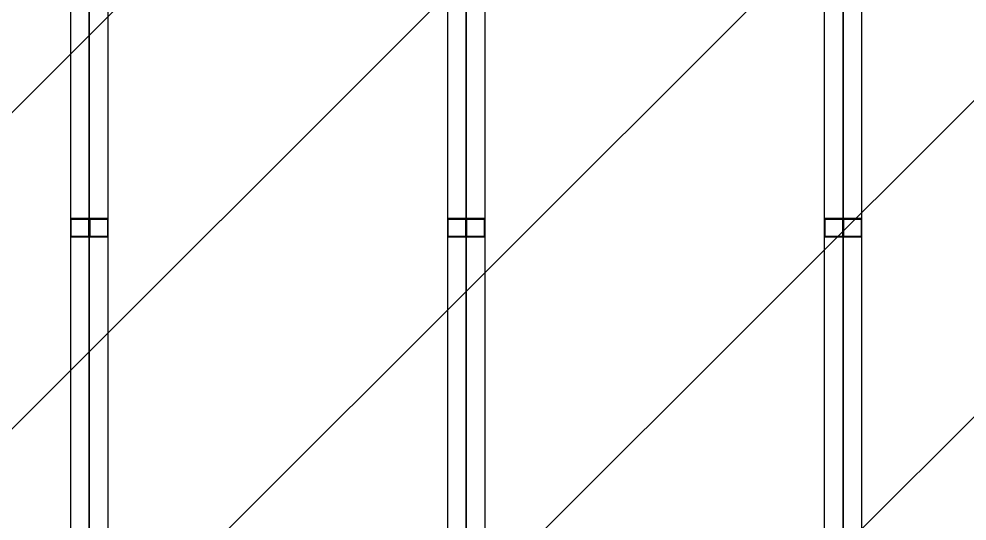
# Model space of a CAD drawing. Header units: millimetres. Extents: x 4133871 to 4440428, y -545651 to -495191.
# Drawn here: x 4200373 to 4200825.8, y -501403.3 to -501163.3 of the extents above; entities that cross this region are included whole.
import ezdxf

# ---------------------------------------------------------------- set-up
doc = ezdxf.new("R2010")
doc.units = ezdxf.units.MM
doc.header["$LTSCALE"] = 60
doc.layers.add('3', color=3, linetype='Continuous')

# ---------------------------------------------------------------- blocks, each defined once
blk = doc.blocks.new('KEY PLAN_NEW')
at = {"color": 253}
for p, q in [((-1106.86, -1495.5), (-1106.86, -1848.38)), ((-1100.86, -1788.38), (-1100.86, -1495.5)), ((-1046.86, -1495.5), (-1046.86, -1788.38)), ((-1040.86, -1788.38), (-1040.86, -1495.5)), ((-986.86, -1495.5), (-986.86, -1788.38)), ((-980.86, -1788.38), (-980.86, -1495.5)), ((-1106.86, -1670.44), (-1106.86, -1673.44)), ((-1106.86, -1670.44), (-1103.86, -1670.44)), ((-1106.74, -1673.32), (-1106.74, -1670.56)), ((-1106.74, -1670.56), (-1103.98, -1670.56)), ((-1103.98, -1670.56), (-1103.98, -1673.32)), ((-1103.98, -1670.56), (-1103.98, -1673.32)), ((-1103.86, -1673.44), (-1103.86, -1670.44)), ((-1103.86, -1670.44), (-1103.86, -1673.44)), ((-1103.86, -1670.44), (-1100.86, -1670.44)), ((-1103.74, -1673.32), (-1103.74, -1670.56)), ((-1103.74, -1670.56), (-1100.98, -1670.56)), ((-1100.98, -1670.56), (-1100.98, -1673.32)), ((-1100.98, -1670.56), (-1100.98, -1673.32)), ((-1100.86, -1673.44), (-1100.86, -1670.44)), ((-1046.86, -1670.44), (-1046.86, -1673.44)), ((-1046.86, -1670.44), (-1043.86, -1670.44)), ((-1046.74, -1673.32), (-1046.74, -1670.56)), ((-1046.74, -1670.56), (-1043.98, -1670.56)), ((-1043.98, -1670.56), (-1043.98, -1673.32)), ((-1043.98, -1670.56), (-1043.98, -1673.32)), ((-1043.86, -1673.44), (-1043.86, -1670.44)), ((-1043.86, -1670.44), (-1043.86, -1673.44)), ((-1043.86, -1670.44), (-1040.86, -1670.44)), ((-1043.74, -1673.32), (-1043.74, -1670.56)), ((-1043.74, -1670.56), (-1040.98, -1670.56)), ((-1040.98, -1670.56), (-1040.98, -1673.32)), ((-1040.98, -1670.56), (-1040.98, -1673.32)), ((-1040.86, -1673.44), (-1040.86, -1670.44)), ((-986.86, -1670.44), (-986.86, -1673.44)), ((-986.86, -1670.44), (-983.86, -1670.44)), ((-986.74, -1673.32), (-986.74, -1670.56)), ((-986.74, -1670.56), (-983.98, -1670.56)), ((-983.98, -1670.56), (-983.98, -1673.32)), ((-983.98, -1670.56), (-983.98, -1673.32)), ((-983.86, -1673.44), (-983.86, -1670.44)), ((-983.86, -1670.44), (-983.86, -1673.44)), ((-983.86, -1670.44), (-980.86, -1670.44)), ((-983.74, -1673.32), (-983.74, -1670.56)), ((-983.74, -1670.56), (-980.98, -1670.56)), ((-980.98, -1670.56), (-980.98, -1673.32)), ((-980.98, -1670.56), (-980.98, -1673.32)), ((-980.86, -1673.44), (-980.86, -1670.44)), ((-1103.86, -1673.44), (-1106.86, -1673.44)), ((-1103.98, -1673.32), (-1106.74, -1673.32)), ((-1100.86, -1673.44), (-1103.86, -1673.44)), ((-1100.98, -1673.32), (-1103.74, -1673.32)), ((-1043.86, -1673.44), (-1046.86, -1673.44)), ((-1043.98, -1673.32), (-1046.74, -1673.32)), ((-1040.86, -1673.44), (-1043.86, -1673.44)), ((-1040.98, -1673.32), (-1043.74, -1673.32)), ((-983.86, -1673.44), (-986.86, -1673.44)), ((-983.98, -1673.32), (-986.74, -1673.32)), ((-980.86, -1673.44), (-983.86, -1673.44)), ((-980.98, -1673.32), (-983.74, -1673.32))]:
    blk.add_line(p, q, dxfattribs=at)
for points in [[(-1163.86, -1491.94), (-1103.86, -1491.94), (-1103.86, -1851.94), (-1163.86, -1851.94)], [(-1103.86, -1491.94), (-1043.86, -1491.94), (-1043.86, -1791.94), (-1103.86, -1791.94)], [(-1043.86, -1491.94), (-983.86, -1491.94), (-983.86, -1791.94), (-1043.86, -1791.94)], [(-983.86, -1491.94), (-923.86, -1491.94), (-923.86, -1791.94), (-983.86, -1791.94)]]:
    blk.add_lwpolyline(points, close=True, dxfattribs=at)

msp = doc.modelspace()

# ---------------------------------------------------------------- hatches: boundary and pattern name
at = {"layer": '3'}
h = msp.add_hatch(dxfattribs=at)
h.set_pattern_fill('ANSI31', color=256, scale=855.36)
h.set_pattern_definition([(45, (-12566.07, -107751.94), (-75.603857, 75.603857), [])])
h.paths.add_polyline_path([(4199046.58, -500083.05), (4199226.58, -500083.05), (4199226.58, -499723.05), (4199766.58, -499723.05), (4199766.58, -499543.05), (4200866.58, -499543.05), (4200866.58, -499665.45), (4201706.94, -499665.45), (4201706.94, -500263.05), (4201766.58, -500263.05), (4201766.58, -501723.05), (4200515.58, -501723.05), (4200515.58, -501727.55), (4200506.58, -501727.55), (4200506.58, -501903.05), (4199946.58, -501903.05), (4199946.58, -501543.05), (4199586.58, -501543.05), (4199586.58, -501183.05), (4199226.58, -501183.05), (4199226.58, -500823.05), (4198686.58, -500823.05), (4198686.58, -500443.05), (4199046.58, -500443.05)])

# ---------------------------------------------------------------- block references
at = {"xscale": 3, "yscale": 3, "zscale": 3}
msp.add_blockref('KEY PLAN_NEW', (4203718.16, -496247.22), dxfattribs=at)

doc.saveas('drawing.dxf')
